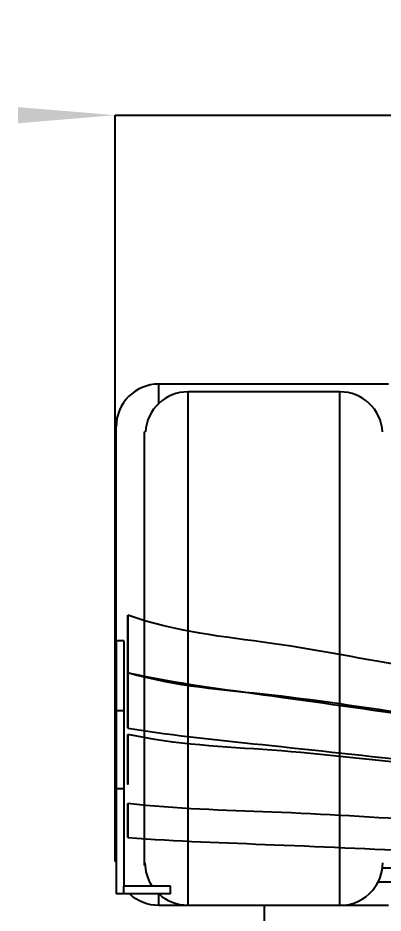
# Model space of a CAD drawing. Header units: millimetres. Extents: x 28 to 403, y 44 to 262.
# Drawn here: x 294.95 to 313.72, y 195.31 to 241.32 of the extents above; entities that cross this region are included whole.
import ezdxf
from ezdxf.enums import TextEntityAlignment as Align

# ---------------------------------------------------------------- set-up
doc = ezdxf.new("R2010")
doc.units = ezdxf.units.MM
doc.layers.get('0').update_dxf_attribs({"linetype": 'CONTINUOUS'})
for name, color, linetype in [('Dimension001', 7, 'CONTINUOUS'), ('DimExtent010', 7, 'CONTINUOUS'), ('S01_GA_Front', 7, 'CONTINUOUS')]:
    doc.layers.add(name, color=color, linetype=linetype)
doc.styles.get("Standard").update_dxf_attribs({"font": 'arial.ttf'})
doc.dimstyles.get("Standard").update_dxf_attribs({"dimscale": 0, "dimtxt": 2.5, "dimasz": 2.5, "dimexe": 1.25, "dimexo": 0.625, "dimtad": 1, "dimtxsty": 'STANDARD', "dimcen": 2.5, "dimazin": 3, "dimtfac": 1, "dimtmove": 0, "dimatfit": 3})

# ---------------------------------------------------------------- blocks, each defined once
blk = doc.blocks.new('*DimExtent010')
at = {"color": 0}
for points in [[(294.952, 236.738), (294.952, 235.904), (299.952, 236.321)], [(385.048, 236.738), (385.048, 235.904), (380.048, 236.321)]]:
    blk.add_solid(points, dxfattribs=at)
at = {"layer": 'DimExtent010'}
for p, q in [((299.952, 197.956), (299.952, 236.321)), ((299.952, 236.321), (380.048, 236.321)), ((380.048, 197.956), (380.048, 236.321))]:
    blk.add_line(p, q, dxfattribs=at)
blk.add_text('2002', height=3.5, dxfattribs=at).set_placement((340, 236.321), align=Align.CENTER)
blk = doc.blocks.new('*Dimension001')
at = {"color": 0}
for points in [[(302.6, 176.304), (302.6, 177.138), (307.6, 176.721)], [(377.4, 176.304), (377.4, 177.138), (372.4, 176.721)]]:
    blk.add_solid(points, dxfattribs=at)
at = {"layer": 'Dimension001'}
for p, q in [((307.6, 195.721), (307.6, 176.721)), ((372.4, 195.721), (372.4, 176.721)), ((372.4, 176.721), (307.6, 176.721))]:
    blk.add_line(p, q, dxfattribs=at)
blk.add_text('1620', height=3.5, dxfattribs=at).set_placement((340, 176.721), align=Align.CENTER)

msp = doc.modelspace()

# ---------------------------------------------------------------- linework, layer by layer
at = {"layer": 'S01_GA_Front'}
for p, q in [((314, 222.5), (302.2, 222.5)), ((311.504, 222.1), (303.696, 222.1)), ((300, 220.244), (299.952, 220.244)), ((301.504, 220.044), (301.452, 220.044)), ((300, 209.3), (300, 205.7)), ((300.4, 209.3), (300, 209.3)), ((300.4, 209.3), (300.4, 205.7)), ((300, 205.7), (300, 201.7)), ((300.4, 205.7), (300, 205.7)), ((300.4, 205.7), (300.4, 201.7)), ((300.4, 201.7), (300, 201.7)), ((300, 201.7), (300, 196.3)), ((300.4, 201.7), (300.4, 196.7)), ((300, 197.956), (299.952, 197.956)), ((301.504, 197.756), (301.452, 197.756)), ((327.2, 197.62), (313.683, 197.62)), ((300.4, 196.3), (300.4, 196.7)), ((302.8, 196.7), (300.4, 196.7)), ((302.8, 196.3), (302.8, 196.7)), ((327.2, 196.9), (313.461, 196.9)), ((300.4, 196.3), (300, 196.3)), ((302.8, 196.3), (300.4, 196.3)), ((303.696, 195.7), (302.2, 195.7)), ((311.504, 195.7), (303.696, 195.7)), ((314, 195.7), (311.504, 195.7))]:
    msp.add_line(p, q, dxfattribs=at)
for centre, radius, start, end in [((302.2, 220.3), 2.2, 90, 180), ((303.696, 219.904), 2.196, 90, 176.3448), ((311.504, 219.904), 2.196, 3.6552, 90)]:
    msp.add_arc(centre, radius, start, end, dxfattribs=at)
for points, degree, knots in [([(302.2, 221.512), (302.2, 221.646), (302.2, 221.771), (302.2, 221.887), (302.2, 221.993), (302.2, 222.089), (302.2, 222.175), (302.2, 222.251), (302.2, 222.317), (302.2, 222.373), (302.2, 222.418), (302.2, 222.454), (302.2, 222.48), (302.2, 222.495), (302.2, 222.5)], 1, [5.8966993, 5.8966993, 5.9243054, 5.9519116, 5.9795177, 6.0071239, 6.03473, 6.0623362, 6.0899423, 6.1175484, 6.1451546, 6.1727607, 6.2003669, 6.227973, 6.2555792, 6.2831853, 6.2831853]), ([(379.4, 210.618), (376.918, 209.737), (374.466, 209.523), (372, 209.171), (369.344, 208.791), (366.673, 208.249), (364, 207.791), (361.336, 207.334), (358.671, 206.959), (356, 206.624), (353.338, 206.291), (350.672, 205.997), (348, 205.711), (345.337, 205.425), (342.668, 205.146), (340, 205.146), (337.332, 205.146), (334.663, 205.425), (332, 205.711), (329.328, 205.997), (326.662, 206.291), (324, 206.624), (321.329, 206.959), (318.664, 207.334), (316, 207.791), (313.327, 208.249), (310.656, 208.791), (308, 209.171), (305.534, 209.523), (303.082, 209.737), (300.6, 210.618)], 3, [0, 0, 0, 0, 0.09459, 0.09459, 0.09459, 0.196478, 0.196478, 0.196478, 0.297996, 0.297996, 0.297996, 0.399164, 0.399164, 0.399164, 0.5, 0.5, 0.5, 0.600836, 0.600836, 0.600836, 0.702004, 0.702004, 0.702004, 0.803522, 0.803522, 0.803522, 0.90541, 0.90541, 0.90541, 1, 1, 1, 1]), ([(300.6, 210.618), (300.6, 209.993), (300.6, 209.41), (300.6, 208.87), (300.6, 208.581), (300.6, 208.305), (300.6, 208.079), (300.6, 207.97), (300.6, 207.874), (300.6, 207.792), (300.6, 207.732), (300.6, 207.671), (300.6, 207.664)], 3, [0, 0, 0, 0, 0.2486211, 0.2486211, 0.2486211, 0.3822343, 0.3822343, 0.3822343, 0.4459607, 0.4459607, 0.4459607, 0.4963008, 0.4963008, 0.4963008, 0.4963008]), ([(300.6, 207.664), (300.6, 207.663), (300.6, 207.674), (300.6, 207.693), (300.6, 207.739), (300.6, 207.803), (300.6, 207.852), (300.6, 207.988), (300.6, 208.102), (300.6, 208.272), (300.6, 208.436), (300.6, 208.785), (300.6, 209.154), (300.6, 209.859), (300.6, 210.618)], 2, [0.4963008, 0.4963008, 0.4963008, 0.5034354, 0.5034354, 0.5127229, 0.5127229, 0.5275752, 0.5275752, 0.568296, 0.568296, 0.6282879, 0.6282879, 0.7550251, 0.7550251, 1, 1, 1]), ([(300.6, 207.664), (303.047, 207.13), (305.554, 206.81), (308.044, 206.469), (310.794, 206.091), (313.537, 205.682), (316.289, 205.327), (318.911, 204.99), (321.538, 204.695), (324.17, 204.441), (326.277, 204.237), (328.387, 204.056), (330.498, 203.9), (332.609, 203.743), (334.721, 203.606), (336.836, 203.527), (337.224, 203.512), (337.612, 203.5), (338, 203.49)], 3, [0, 0, 0, 0, 0.1257437, 0.1257437, 0.1257437, 0.2514874, 0.2514874, 0.2514874, 0.3712816, 0.3712816, 0.3712816, 0.4341534, 0.4341534, 0.4341534, 0.4970253, 0.4970253, 0.4970253, 0.5118651, 0.5118651, 0.5118651, 0.5118651]), ([(338.002, 203.318), (336, 203.395), (333.999, 203.569), (332, 203.745), (329.33, 203.979), (326.663, 204.214), (324, 204.48), (321.331, 204.747), (318.665, 205.045), (316, 205.411), (313.329, 205.778), (310.659, 206.212), (308, 206.508), (305.535, 206.783), (303.081, 206.938), (300.6, 207.656)], 3, [0.5252474, 0.5252474, 0.5252474, 0.5252474, 0.601108, 0.601108, 0.601108, 0.7024168, 0.7024168, 0.7024168, 0.8039371, 0.8039371, 0.8039371, 0.9056804, 0.9056804, 0.9056804, 1, 1, 1, 1]), ([(300.6, 207.656), (300.6, 206.991), (300.6, 206.384), (300.6, 205.854), (300.6, 205.623), (300.6, 205.402), (300.6, 205.226), (300.6, 205.111), (300.6, 205.015), (300.6, 204.939), (300.6, 204.877), (300.6, 204.826), (300.6, 204.822)], 3, [0, 0, 0, 0, 0.2486211, 0.2486211, 0.2486211, 0.3573522, 0.3573522, 0.3573522, 0.4268098, 0.4268098, 0.4268098, 0.4850741, 0.4850741, 0.4850741, 0.4850741]), ([(300.6, 204.822), (300.6, 204.824), (300.6, 204.825), (300.6, 204.861), (300.6, 204.88), (300.6, 204.917), (300.6, 204.949), (300.6, 204.971), (300.6, 204.99), (300.6, 205.007), (300.6, 205.097), (300.6, 205.16), (300.6, 205.224), (300.6, 205.365), (300.6, 205.488), (300.6, 205.615), (300.6, 205.823), (300.6, 206.046), (300.6, 206.273), (300.6, 206.708), (300.6, 207.169), (300.6, 207.656)], 3, [0.4850741, 0.4850741, 0.4850741, 0.4850741, 0.5034354, 0.5034354, 0.5034354, 0.5127229, 0.5127229, 0.5127229, 0.5189692, 0.5189692, 0.5189692, 0.5523296, 0.5523296, 0.5523296, 0.6282879, 0.6282879, 0.6282879, 0.7550251, 0.7550251, 0.7550251, 1, 1, 1, 1]), ([(300.6, 204.822), (303.039, 204.421), (305.519, 204.176), (307.986, 203.918), (310.74, 203.629), (313.489, 203.318), (316.243, 203.047), (318.867, 202.79), (321.494, 202.565), (324.123, 202.372), (326.886, 202.167), (329.65, 201.994), (332.416, 201.853), (334.342, 201.756), (336.27, 201.675), (338.2, 201.642)], 3, [0, 0, 0, 0, 0.1110272, 0.1110272, 0.1110272, 0.2220543, 0.2220543, 0.2220543, 0.3278193, 0.3278193, 0.3278193, 0.4389228, 0.4389228, 0.4389228, 0.5223045, 0.5223045, 0.5223045, 0.5223045]), ([(338.2, 201.339), (336.133, 201.397), (334.066, 201.54), (332, 201.679), (329.332, 201.858), (326.665, 202.029), (324, 202.221), (321.332, 202.414), (318.667, 202.628), (316, 202.895), (313.331, 203.161), (310.661, 203.481), (308, 203.68), (305.536, 203.865), (303.08, 203.945), (300.6, 204.497)], 3, [0.5227978, 0.5227978, 0.5227978, 0.5227978, 0.6013397, 0.6013397, 0.6013397, 0.7027689, 0.7027689, 0.7027689, 0.804291, 0.804291, 0.804291, 0.9059108, 0.9059108, 0.9059108, 1, 1, 1, 1]), ([(300.6, 204.497), (300.6, 203.817), (300.6, 203.219), (300.6, 202.726), (300.6, 202.462), (300.6, 202.226), (300.6, 202.083), (300.6, 202.013), (300.6, 201.966), (300.6, 201.944), (300.6, 201.934), (300.6, 201.934), (300.6, 201.945), (300.6, 201.951), (300.6, 201.97), (300.6, 202.002), (300.6, 202.012), (300.6, 202.027), (300.6, 202.046), (300.6, 202.076), (300.6, 202.122), (300.6, 202.16), (300.6, 202.217), (300.6, 202.253), (300.6, 202.287), (300.6, 202.376), (300.6, 202.438), (300.6, 202.499), (300.6, 202.586), (300.6, 202.668), (300.6, 202.748), (300.6, 202.915), (300.6, 203.102), (300.6, 203.294), (300.6, 203.661), (300.6, 204.062), (300.6, 204.497)], 3, [0, 0, 0, 0, 0.248621, 0.248621, 0.248621, 0.382234, 0.382234, 0.382234, 0.445961, 0.445961, 0.445961, 0.476881, 0.476881, 0.476881, 0.497135, 0.497135, 0.497135, 0.503435, 0.503435, 0.503435, 0.512723, 0.512723, 0.512723, 0.527575, 0.527575, 0.527575, 0.568296, 0.568296, 0.568296, 0.628288, 0.628288, 0.628288, 0.755025, 0.755025, 0.755025, 1, 1, 1, 1]), ([(379.4, 200.945), (376.921, 200.647), (374.463, 200.602), (372, 200.501), (369.338, 200.391), (366.668, 200.217), (364, 200.071), (361.333, 199.928), (358.666, 199.805), (356, 199.702), (353.334, 199.598), (350.667, 199.499), (348, 199.403), (345.334, 199.305), (342.667, 199.202), (340, 199.202), (337.333, 199.202), (334.666, 199.305), (332, 199.403), (329.333, 199.499), (326.666, 199.598), (324, 199.702), (321.334, 199.805), (318.667, 199.928), (316, 200.071), (313.332, 200.217), (310.662, 200.391), (308, 200.501), (305.537, 200.602), (303.079, 200.647), (300.6, 200.945)], 3, [0, 0, 0, 0, 0.093968, 0.093968, 0.093968, 0.195523, 0.195523, 0.195523, 0.297046, 0.297046, 0.297046, 0.398538, 0.398538, 0.398538, 0.5, 0.5, 0.5, 0.601462, 0.601462, 0.601462, 0.702954, 0.702954, 0.702954, 0.804477, 0.804477, 0.804477, 0.906032, 0.906032, 0.906032, 1, 1, 1, 1]), ([(300.6, 200.945), (300.6, 200.431), (300.6, 200.016), (300.6, 199.701), (300.6, 199.565), (300.6, 199.451), (300.6, 199.359), (300.6, 199.254), (300.6, 199.188), (300.6, 199.189)], 3, [0, 0, 0, 0, 0.1934121, 0.1934121, 0.1934121, 0.276392, 0.276392, 0.276392, 0.3690981, 0.3690981, 0.3690981, 0.3690981]), ([(300.6, 199.189), (300.6, 199.19), (300.6, 199.23), (300.6, 199.338), (300.6, 199.381), (300.6, 199.439), (300.6, 199.514), (300.6, 199.565), (300.6, 199.623), (300.6, 199.71), (300.6, 199.755), (300.6, 199.822), (300.6, 199.9), (300.6, 199.976), (300.6, 200.026), (300.6, 200.055), (300.6, 200.11), (300.6, 200.137), (300.6, 200.159), (300.6, 200.189), (300.6, 200.209), (300.6, 200.221), (300.6, 200.237), (300.6, 200.25), (300.6, 200.258), (300.6, 200.272), (300.6, 200.291), (300.6, 200.312), (300.6, 200.339), (300.6, 200.382), (300.6, 200.42), (300.6, 200.459), (300.6, 200.504), (300.6, 200.553), (300.6, 200.656), (300.6, 200.789), (300.6, 200.945)], 3, [0.3690981, 0.3690981, 0.3690981, 0.3690981, 0.4459607, 0.4459607, 0.4459607, 0.4768807, 0.4768807, 0.4768807, 0.4971354, 0.4971354, 0.4971354, 0.5080805, 0.5080805, 0.5080805, 0.5189692, 0.5189692, 0.5189692, 0.5387103, 0.5387103, 0.5387103, 0.568296, 0.568296, 0.568296, 0.6064979, 0.6064979, 0.6064979, 0.6760341, 0.6760341, 0.6760341, 0.7550251, 0.7550251, 0.7550251, 0.8350756, 0.8350756, 0.8350756, 1, 1, 1, 1]), ([(300.6, 199.189), (303.101, 199.006), (305.617, 198.923), (308.127, 198.823), (310.885, 198.713), (313.641, 198.583), (316.399, 198.472), (321.914, 198.25), (327.432, 198.095), (332.95, 197.969), (335.237, 197.917), (337.525, 197.875), (339.813, 197.873), (342.574, 197.87), (345.334, 197.928), (348.093, 197.993), (350.457, 198.048), (352.822, 198.111), (355.187, 198.181), (358.734, 198.284), (362.28, 198.412), (365.825, 198.565), (368.089, 198.661), (370.351, 198.766), (372.615, 198.852), (374.879, 198.942), (377.144, 199.023), (379.4, 199.189)], 3, [0, 0, 0, 0, 0.104879, 0.104879, 0.104879, 0.220062, 0.220062, 0.220062, 0.450416, 0.450416, 0.450416, 0.555295, 0.555295, 0.555295, 0.681815, 0.681815, 0.681815, 0.790243, 0.790243, 0.790243, 0.895121, 0.895121, 0.895121, 0.947561, 0.947561, 0.947561, 1, 1, 1, 1]), ([(311.504, 195.7), (312.143, 195.697), (312.776, 195.991), (313.185, 196.483), (313.516, 196.874), (313.701, 197.384), (313.7, 197.896)], 3, [0, 0, 0, 0, 0.555039, 0.555039, 0.555039, 1, 1, 1, 1])]:
    msp.add_open_spline(points, degree=degree, knots=knots, dxfattribs=at)
for points, degree in [([(303.696, 195.7), (303.696, 196.031), (303.696, 197.007), (303.696, 198.58), (303.696, 200.67), (303.696, 203.173), (303.696, 205.963), (303.696, 208.9), (303.696, 211.837), (303.696, 214.627), (303.696, 217.13), (303.696, 219.22), (303.696, 220.793), (303.696, 221.769), (303.696, 222.1)], 1), ([(311.504, 195.7), (311.504, 196.031), (311.504, 197.007), (311.504, 198.58), (311.504, 200.67), (311.504, 203.173), (311.504, 205.963), (311.504, 208.9), (311.504, 211.837), (311.504, 214.627), (311.504, 217.13), (311.504, 219.22), (311.504, 220.793), (311.504, 221.769), (311.504, 222.1)], 1), ([(299.952, 197.956), (299.952, 198.235), (299.952, 199.06), (299.952, 200.387), (299.952, 202.152), (299.952, 204.265), (299.952, 206.62), (299.952, 209.1), (299.952, 211.58), (299.952, 213.935), (299.952, 216.048), (299.952, 217.813), (299.952, 219.14), (299.952, 219.965), (299.952, 220.244)], 1), ([(300, 209.3), (300, 210.538), (300, 211.759), (300, 212.947), (300, 214.088), (300, 215.167), (300, 216.172), (300, 217.09), (300, 217.91), (300, 218.621), (300, 219.216), (300, 219.686), (300, 220.026), (300, 220.231), (300, 220.3)], 1), ([(301.452, 197.756), (301.452, 198.035), (301.452, 198.86), (301.452, 200.187), (301.452, 201.952), (301.452, 204.065), (301.452, 206.42), (301.452, 208.9), (301.452, 211.38), (301.452, 213.735), (301.452, 215.848), (301.452, 217.613), (301.452, 218.94), (301.452, 219.765), (301.452, 220.044)], 1), ([(301.854, 196.7), (301.624, 197.053), (301.499, 197.474), (301.5, 197.896)], 3), ([(302.2, 195.7), (301.645, 195.698), (301.093, 195.917), (300.69, 196.3)], 3), ([(303.696, 195.7), (303.141, 195.698), (302.59, 195.917), (302.188, 196.3)], 3), ([(302.2, 195.7), (302.2, 195.701), (302.2, 195.9), (302.2, 196.288)], 3)]:
    msp.add_open_spline(points, degree=degree, dxfattribs=at)

# ---------------------------------------------------------------- dimensions: what is measured, and where the dimension line sits
at = {"layer": 'Dimension001'}
dim = msp.add_linear_dim(base=(340, 176.721), p1=(372.4, 195.721), p2=(307.6, 195.721), text='1620', dimstyle='STANDARD', dxfattribs=at)
dim.commit()
dim.dimension.update_dxf_attribs({"geometry": '*Dimension001', "text_midpoint": (340, 171.721)})
at = {"layer": 'DimExtent010'}
dim = msp.add_linear_dim(base=(340, 236.321), p1=(299.952, 197.956), p2=(380.048, 197.956), text='2002', dimstyle='STANDARD', dxfattribs=at)
dim.commit()
dim.dimension.update_dxf_attribs({"geometry": '*DimExtent010', "text_midpoint": (340, 241.321)})

doc.saveas('drawing.dxf')
